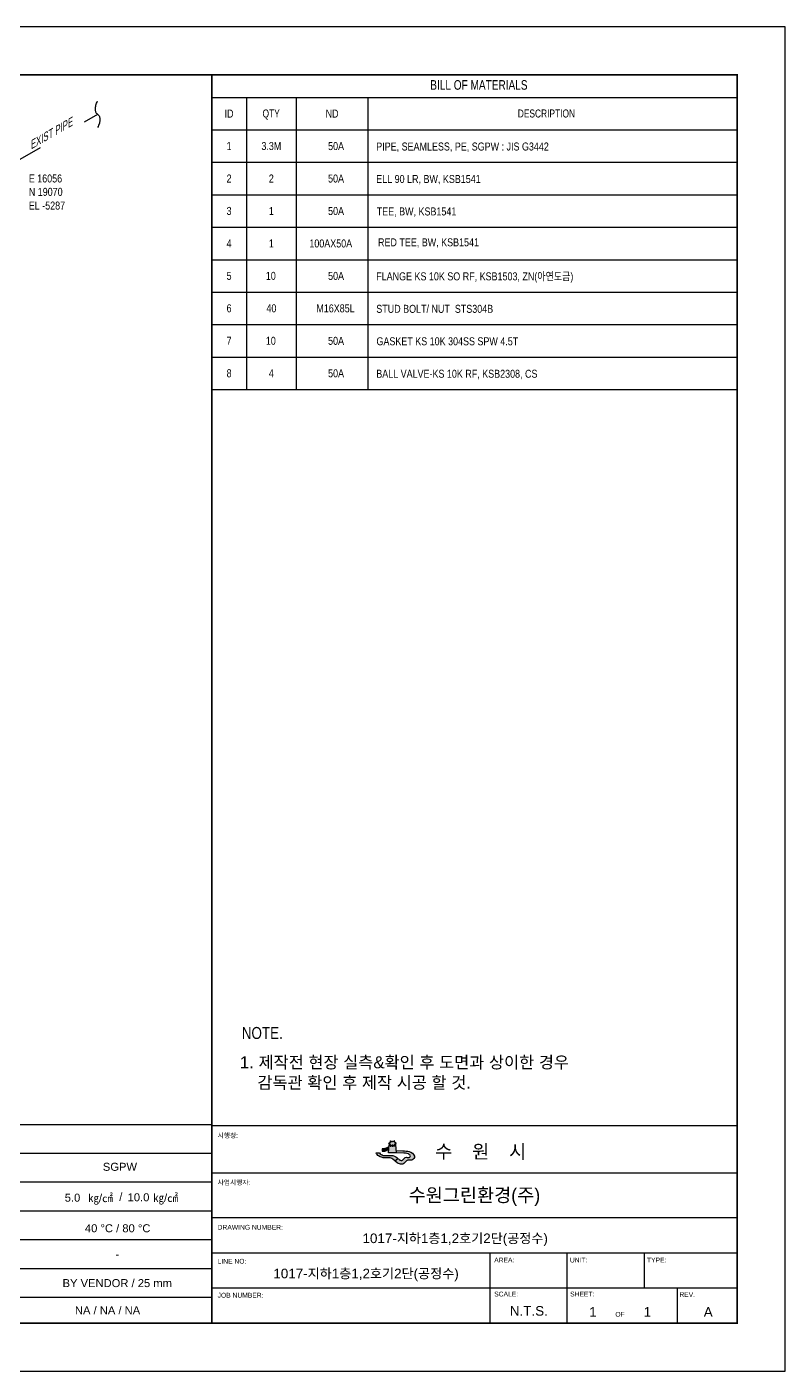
# Model space of a CAD drawing. Header units: millimetres. Extents: x 0 to 594, y 0 to 420.
# Drawn here: x 357.3 to 594, y 0 to 420 of the extents above; entities that cross this region are included whole.
import ezdxf
from ezdxf.enums import TextEntityAlignment as Align

# ---------------------------------------------------------------- set-up
doc = ezdxf.new("R2010")
doc.units = ezdxf.units.MM
doc.header["$LTSCALE"] = 0.25
doc.linetypes.add('DASHED2', pattern=[9.525, 6.35, -3.175])
for name, color, linetype in [('7', 5, 'Continuous'), ('연속', 7, 'DASHED2'), ('주석', 7, 'Continuous'), ('지시선', 1, 'Continuous'), ('치수', 1, 'Continuous'), ('테이블', 7, 'Continuous')]:
    doc.layers.add(name, color=color, linetype=linetype)
doc.styles.add('AdskIsoAnnotation', font='arial.ttf', dxfattribs={"width": 0.8, "height": 1})
doc.styles.add('AdskIsoMetric', font='arial.ttf', dxfattribs={"width": 0.8, "height": 2.5})
doc.styles.add('AdskIsoMetric30', font='arial.ttf', dxfattribs={"width": 0.8, "oblique": 30, "height": 2.5})
doc.styles.add('MtXpl_', font='')
doc.styles.add('RomanS', font='arial.ttf')
doc.styles.get("Standard").update_dxf_attribs({"font": 'arial.ttf'})
doc.styles.add('굴림', font='')
doc.styles.get('MtXpl_').set_extended_font_data('Gulim')
doc.styles.get('굴림').set_extended_font_data('Gulim')

# ---------------------------------------------------------------- blocks, each defined once
blk = doc.blocks.new('분할 표식-2-IsoLeft')
at = {"color": 0, "linetype": 'ByBlock', "lineweight": -2, "extrusion": (0, -0.816497, -0.57735)}
for p, q in [((0, 0), (-2.269, 1.31)), ((-2.446, 1.208), (-2.446, 1.208))]:
    blk.add_line(p, q, dxfattribs=at)
at = {"linetype": 'ByBlock', "extrusion": (0, 0, -1)}
for centre, start_param, end_param in [((-2.45, 1.312), 3.166366, 4.687616), ((-2.088, 1.307), 0.024424, 1.546372)]:
    blk.add_ellipse(centre, major_axis=(-0.181, 0), ratio=0.57735, start_param=start_param, end_param=end_param, dxfattribs=at)
blk = doc.blocks.new('수원시마크')
for color, points in [(1, [(3.75, 6.08, 0.143186), (2.76, 5.78, -0.141847), (1.87, 5.57), (1.39, 5.55), (1.39, 4.73), (1.96, 4.73, 0.144474), (2.64, 4.86), (2.85, 4.99, -0.277731), (3.42, 5.19), (3.68, 5.22)]), (3, [(4.54, 3.3), (1.78, 3.3, -0.16593), (0.46, 4.14), (-0.62, 4.14, 0.174295), (0.21, 3.1, 0.126792), (2.29, 2.45), (3.76, 2.41, -0.209259), (4.99, 2.06), (5.76, 1.43), (6.79, 2.24), (6.45, 2.52, 0.16522)])]:
    blk.add_hatch(color=color).paths.add_polyline_path(points)
h = blk.add_hatch(color=5)
h.paths.add_polyline_path([(6.27, 4.13), (6.04, 6.98), (5.7, 6.98), (5.7, 7.25), (6.13, 7.29), (6.13, 7.5), (5.64, 7.81), (5.64, 8.21), (5.5, 8.21), (5.5, 8.01), (4.93, 7.98), (4.36, 8.01), (4.36, 8.21), (4.22, 8.21), (4.22, 7.81), (3.73, 7.5), (3.73, 7.29), (4.16, 7.25), (4.16, 6.98), (3.82, 6.98), (3.59, 4.13)])
h.paths.add_polyline_path([(4.76, 6.46), (4.76, 6.74), (5.1, 6.74), (5.1, 6.46)], flags=16)
h.paths.add_polyline_path([(5.41, 6.46), (5.41, 6.74), (5.75, 6.74), (5.75, 6.46)], flags=16)
h.paths.add_polyline_path([(4.45, 6.46), (4.11, 6.46), (4.11, 6.74), (4.45, 6.74)], flags=16)
h.paths.add_polyline_path([(8.83, 4.05, -0.174291), (10.75, 3.51, -0.59696), (10.82, 2.7, -0.25604), (10.22, 2.53, 0.024566), (9.63, 2.64, 0.278989), (8.96, 2.35), (8.37, 1.69, -0.298853), (7.44, 1.72), (6.79, 2.24), (5.76, 1.43), (6.54, 0.8, 0.063286), (7.28, 0.37, 0.24753), (8.73, 0.49), (9.46, 1.2, -0.193471), (10.41, 1.66), (11.45, 1.69, 0.388319), (12.37, 3.05, 0.259907), (10.64, 4.57, 0.04063), (8.4, 4.86), (6.21, 4.91), (6.27, 4.13), (6.32, 4.13)])
at = {"color": 1}
blk.add_line((5.76, 1.43), (6.79, 2.24), dxfattribs=at)
at = {"color": 5}
for points in [[(6.2, 4.91), (8.4, 4.86, -0.04063), (10.64, 4.57, -0.259907), (12.37, 3.05, -0.388319), (11.45, 1.69), (10.41, 1.66, 0.193471), (9.46, 1.2), (8.73, 0.49, -0.24753), (7.28, 0.37, -0.063286), (6.54, 0.8), (4.99, 2.06, 0.209259), (3.76, 2.41), (2.29, 2.45, -0.126792), (0.21, 3.1, -0.174295), (-0.62, 4.14, -2.92713)], [(-0.62, 4.14), (0.46, 4.14, 0.16593), (1.78, 3.3), (4.54, 3.3, -0.16522), (6.45, 2.52), (7.44, 1.72, 0.298853), (8.37, 1.69), (8.96, 2.35, -0.278989), (9.63, 2.64, -0.024566), (10.22, 2.53, 0.25604), (10.82, 2.7, 0.59696), (10.75, 3.51, 0.174291), (8.83, 4.05), (6.32, 4.13), (3.59, 4.13)]]:
    blk.add_lwpolyline(points, format="xyb", dxfattribs=at)
at = {"color": 1}
blk.add_lwpolyline([(3.75, 6.08, 0.143186), (2.76, 5.78, -0.141847), (1.87, 5.57), (1.39, 5.55), (1.39, 4.73), (1.96, 4.73, 0.144474), (2.64, 4.86), (2.85, 4.99, -0.277731), (3.42, 5.19), (3.68, 5.22)], format="xyb", dxfattribs=at)
at = {"color": 5}
for points in [[(3.59, 4.13), (3.82, 6.98), (4.16, 6.98), (4.16, 7.25), (3.73, 7.29), (3.73, 7.5), (4.22, 7.81), (4.22, 8.21), (4.36, 8.21), (4.36, 8.01), (4.93, 7.98)], [(6.27, 4.13), (6.04, 6.98), (5.7, 6.98), (5.7, 7.25), (6.13, 7.29), (6.13, 7.5), (5.64, 7.81), (5.64, 8.21), (5.5, 8.21), (5.5, 8.01), (4.93, 7.98)]]:
    blk.add_lwpolyline(points, dxfattribs=at)
for points in [[(4.11, 6.46), (4.45, 6.46), (4.45, 6.74), (4.11, 6.74)], [(4.76, 6.46), (5.1, 6.46), (5.1, 6.74), (4.76, 6.74)], [(5.75, 6.46), (5.41, 6.46), (5.41, 6.74), (5.75, 6.74)]]:
    blk.add_lwpolyline(points, close=True, dxfattribs=at)
blk = doc.blocks.new('T')
at = {"layer": '지시선', "xscale": 48, "yscale": 48, "zscale": 48}
blk.add_blockref('수원시마크', (-288, -200), dxfattribs=at)

msp = doc.modelspace()

# ---------------------------------------------------------------- linework, layer by layer
for p, q in [((415, 76.69), (579, 76.69)), ((415, 68), (308.576, 68)), ((415, 59), (308.576, 59)), ((415, 62), (579, 62)), ((415, 50), (308.576, 50)), ((415, 48), (579, 48)), ((415, 41), (308.576, 41)), ((415, 37), (579, 37)), ((415, 32), (308.576, 32)), ((415, 26), (579, 26)), ((415, 23), (308.576, 23))]:
    msp.add_line(p, q)
at = {"linetype": 'ByBlock', "lineweight": -2}
for p, q in [((501.921, 15), (501.921, 37)), ((526, 15), (526, 37)), ((550.079, 26), (550.079, 37)), ((560.383, 15), (560.383, 26))]:
    msp.add_line(p, q, dxfattribs=at)
msp.add_lwpolyline([(0, 0), (594, 0), (594, 420), (0, 420)], close=True)
at = {"const_width": 0.5}
msp.add_lwpolyline([(15, 15), (579, 15), (579, 405), (15, 405)], close=True, dxfattribs=at)
at = {"linetype": 'ByBlock', "lineweight": -2, "const_width": 0.5}
for points in [[(415, 15), (415, 405)], [(415, 77), (154, 77), (154, 15)]]:
    msp.add_lwpolyline(points, dxfattribs=at)
at = {"layer": '테이블'}
for p, q in [((415, 405), (579, 405)), ((415, 405), (415, 306.696)), ((579, 405), (579, 306.696)), ((415, 397.982), (579, 397.982)), ((425.82, 397.982), (425.82, 387.839)), ((441.389, 397.982), (441.389, 387.839)), ((463.759, 397.982), (463.759, 387.839)), ((415, 387.839), (579, 387.839)), ((415, 387.839), (579, 387.839)), ((425.82, 387.839), (425.82, 377.696)), ((441.389, 387.839), (441.389, 377.696)), ((463.759, 387.839), (463.759, 377.696)), ((415, 377.696), (579, 377.696)), ((415, 377.696), (579, 377.696)), ((425.82, 377.696), (425.82, 347.268)), ((441.388, 377.696), (441.388, 347.268)), ((463.759, 377.696), (463.759, 347.268)), ((415, 367.554), (579, 367.554)), ((415, 357.411), (579, 357.411)), ((415, 347.268), (579, 347.268)), ((415, 347.268), (579, 347.268)), ((425.82, 347.268), (425.82, 337.125)), ((441.388, 347.268), (441.388, 337.125)), ((463.759, 347.268), (463.759, 337.125)), ((415, 337.125), (579, 337.125)), ((415, 337.125), (579, 337.125)), ((425.82, 337.125), (425.82, 316.839)), ((441.388, 337.125), (441.388, 316.839)), ((463.759, 337.125), (463.759, 316.839)), ((415, 326.982), (579, 326.982)), ((415, 316.839), (579, 316.839)), ((415, 316.839), (579, 316.839)), ((425.82, 316.839), (425.82, 306.696)), ((441.388, 316.839), (441.388, 306.696)), ((463.759, 316.839), (463.759, 306.696)), ((415, 306.696), (579, 306.696))]:
    msp.add_line(p, q, dxfattribs=at)

# ---------------------------------------------------------------- block references
at = {"layer": '7', "xscale": 0.01912379949126055, "yscale": 0.01912379949126055, "zscale": 0.01912379949126055}
msp.add_blockref('T', (472.422, 68.207), dxfattribs=at)
at = {"layer": '연속', "xscale": 20, "yscale": 20, "zscale": 20, "rotation": 240.0000000001308}
msp.add_blockref('분할 표식-2-IsoLeft', (334.005, 366.481), dxfattribs=at)

# ---------------------------------------------------------------- texts
at = {"color": 7, "linetype": 'ByBlock', "lineweight": -2, "style": 'RomanS'}
for s, p in [('시행청:', (416.837, 72.886)), ('사업시행자:', (416.837, 58.196)), ('DRAWING NUMBER:', (416.837, 44.196)), ('LINE NO:', (416.837, 33.579)), ('AREA:', (503.19, 33.944)), ('UNIT:', (526.812, 33.944)), ('TYPE:', (550.891, 33.944)), ('JOB NUMBER:', (416.837, 22.962)), ('SCALE:', (503.19, 23.327)), ('SHEET:', (526.89, 23.327)), ('REV.', (560.998, 23.16)), ('OF', (541, 17))]:
    msp.add_text(s, height=1.5, dxfattribs=at).set_placement(p)
at = {"style": '굴림'}
msp.add_text('수    원    시', height=4.25599, dxfattribs=at).set_placement((484.757, 66.468))
at = {"color": 7, "style": 'AdskIsoMetric'}
for s, p in [('SGPW', (381.003, 62.591)), ('5.0', (369.103, 52.946)), ('㎏/㎠', (376.378, 52.807)), ('/', (386.126, 53.202)), ('10.0', (388.732, 53.064)), ('㎏/㎠', (396.696, 52.866)), ('40 %%DC / 80 %%DC', (375.399, 43.383)), ('NA / NA / NA', (372.284, 17.73))]:
    msp.add_text(s, height=2.5, dxfattribs=at).set_placement(p)
at = {"style": '굴림'}
msp.add_text('수원그린환경(주)', height=4.256, dxfattribs=at).set_placement((497, 55), align=Align.MIDDLE_CENTER)
at = {"color": 7, "style": 'AdskIsoMetric'}
for s, p in [('-', (385.5, 36.5)), ('BY VENDOR / 25 mm', (385.5, 27.5))]:
    msp.add_text(s, height=2.5, dxfattribs=at).set_placement(p, align=Align.MIDDLE_CENTER)
at = {"color": 7, "linetype": 'ByBlock', "lineweight": -2}
msp.add_text('N.T.S.', height=3, dxfattribs=at).set_placement((514, 17.32), align=Align.CENTER)
at = {"color": 7}
for tag, p in [('1017-지하1층1,2호기2단(공정수)', (491, 40)), ('1017-지하1층1,2호기2단(공정수)', (463.172, 29)), ('1', (534, 17)), ('1', (551, 17)), ('A', (570, 17))]:
    msp.add_attdef(tag, text='', height=3, dxfattribs=at).set_placement(p, align=Align.CENTER)
at = {"layer": '주석', "style": 'AdskIsoAnnotation', "width": 0.8}
for s, height, p in [('E 16056', 2.5, (357.879, 371.388)), ('N 19070', 2.5, (357.887, 367.211)), ('EL -5287', 2.5, (357.879, 362.921)), ('NOTE.', 3.75, (424.373, 103.772))]:
    msp.add_text(s, height=height, dxfattribs=at).set_placement(p)
at = {"layer": '주석', "style": 'AdskIsoAnnotation'}
for s, p in [('1. 제작전 현장 실측&확인 후 도면과 상이한 경우 ', (423.78, 94.608)), ('   감독관 확인 후 제작 시공 할 것.', (424.903, 88.268))]:
    msp.add_text(s, height=3.75, dxfattribs=at).set_placement(p)
at = {"layer": '치수', "color": 7, "style": 'AdskIsoMetric30', "oblique": 30, "width": 0.8}
msp.add_text('EXIST PIPE', height=2.5, rotation=30, dxfattribs=at).set_placement((358.537, 381.649))
at = {"layer": '테이블', "width": 0.8}
for s, height, style, p in [('BILL OF MATERIALS', 3, 'MtXpl_', (483.23, 400.364)), ('QTY', 2.5, 'MtXpl_', (430.863, 391.689)), ('DESCRIPTION', 2.5, 'MtXpl_', (510.544, 391.692)), ('50A', 2.5, 'AdskIsoMetric', (451.325, 381.513)), ('PIPE, SEAMLESS, PE, SGPW : JIS G3442', 2.5, 'AdskIsoMetric', (466.361, 381.373)), ('50A', 2.5, 'AdskIsoMetric', (451.325, 371.37)), ('ELL 90 LR, BW, KSB1541', 2.5, 'AdskIsoMetric', (466.356, 371.23)), ('50A', 2.5, 'AdskIsoMetric', (451.325, 361.227)), ('TEE, BW, KSB1541', 2.5, 'AdskIsoMetric', (466.511, 361.087)), ('100AX50A', 2.5, 'AdskIsoMetric', (445.475, 351.084)), ('RED TEE, BW, KSB1541', 2.5, 'AdskIsoMetric', (466.91, 351.436)), ('10', 2.5, 'AdskIsoMetric', (431.89, 340.963)), ('50A', 2.5, 'AdskIsoMetric', (451.325, 340.941)), ('FLANGE KS 10K SO RF, KSB1503, ZN(아연도금)', 2.5, 'AdskIsoMetric', (466.348, 340.802)), ('40', 2.5, 'AdskIsoMetric', (432.065, 330.821)), ('M16X85L', 2.5, 'AdskIsoMetric', (447.656, 330.804)), ('STUD BOLT/ NUT  STS304B', 2.5, 'AdskIsoMetric', (466.372, 330.658)), ('10', 2.5, 'AdskIsoMetric', (431.89, 320.677)), ('50A', 2.5, 'AdskIsoMetric', (451.325, 320.656)), ('GASKET KS 10K 304SS SPW 4.5T', 2.5, 'AdskIsoMetric', (466.428, 320.516)), ('50A', 2.5, 'AdskIsoMetric', (451.325, 310.513)), ('BALL VALVE-KS 10K RF, KSB2308, CS', 2.5, 'AdskIsoMetric', (466.372, 310.372))]:
    msp.add_text(s, height=height, dxfattribs=dict(at, style=style)).set_placement(p)
at = {"layer": '테이블', "char_height": 2.5, "attachment_point": 5, "style": 'AdskIsoMetric'}
for s, insert, width in [('ID', (420.41, 392.911), 7.82004), ('ND', (452.574, 392.911), 19.37038), ('1', (420.41, 382.768), 7.82004), ('3.3M', (433.604, 382.768), 12.56849), ('2', (420.41, 372.625), 7.82004), ('2', (433.604, 372.625), 12.56849), ('3', (420.41, 362.482), 7.82004), ('1', (433.604, 362.482), 12.56849), ('4', (420.41, 352.339), 7.82004), ('1', (433.604, 352.339), 12.56849), ('5', (420.41, 342.196), 7.82004), ('6', (420.41, 332.054), 7.82004), ('7', (420.41, 321.911), 7.82004), ('8', (420.41, 311.768), 7.82004), ('4', (433.604, 311.768), 12.56849)]:
    msp.add_mtext(s, dxfattribs=dict(at, insert=insert, width=width))

doc.saveas('drawing.dxf')
